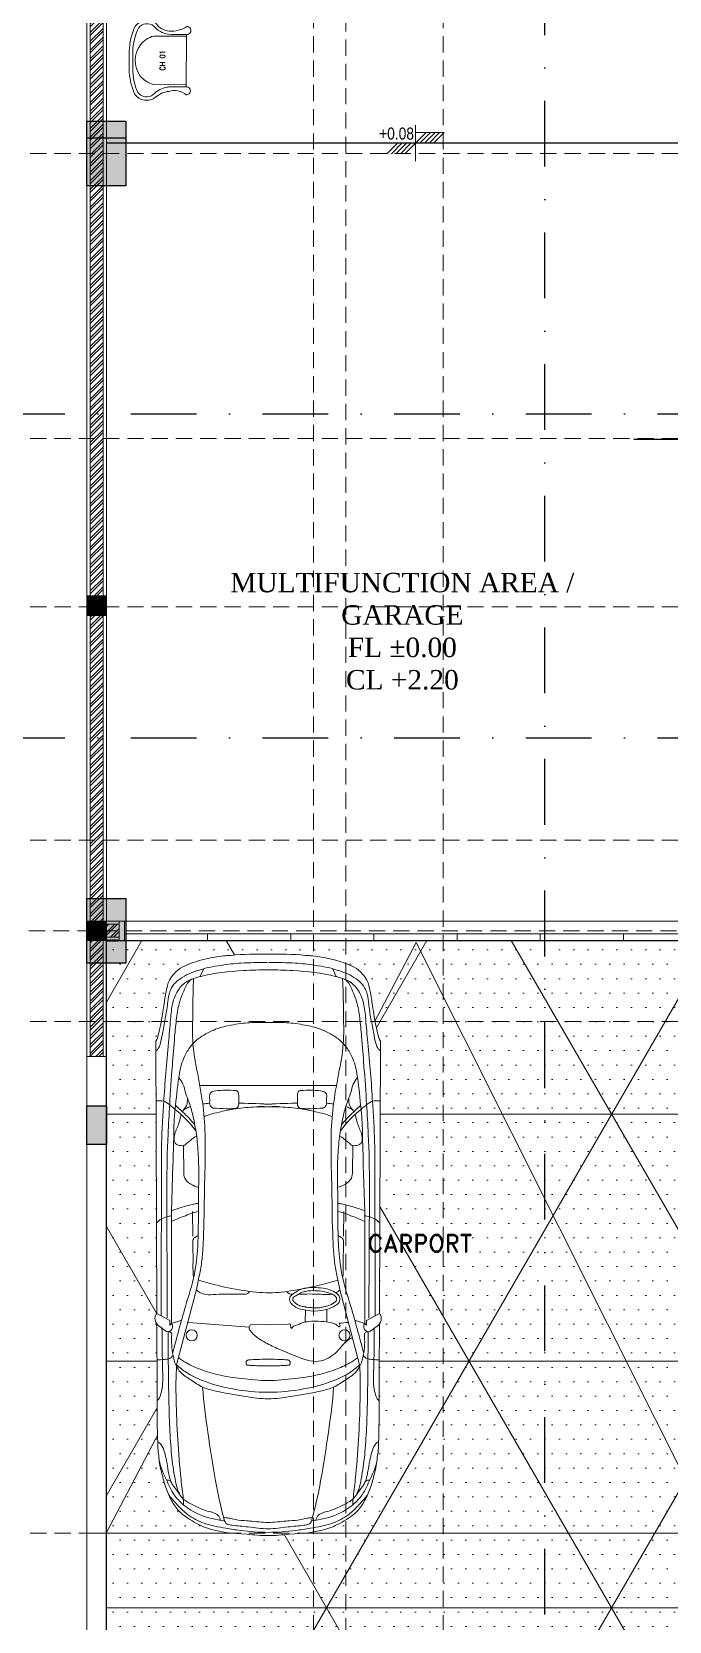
# Model space of a CAD drawing. Header units: millimetres. Extents: x -9564 to 494436, y -140371 to 4257.
# Drawn here: x -404 to 4517, y -18431 to -6162 of the extents above; entities that cross this region are included whole.
import ezdxf
from ezdxf.enums import TextEntityAlignment as Align

# ---------------------------------------------------------------- set-up
doc = ezdxf.new("R2010")
doc.units = ezdxf.units.MM
doc.header["$MEASUREMENT"] = 0
doc.set_wipeout_variables(frame=1)
for name, pattern in [('DASHDOTX2', [50.8, 25.4, -12.7, 0, -12.7]), ('DASHED2', [0.375, 0.25, -0.125]), ('HIDDEN2', [0.1875, 0.125, -0.0625]), ('SLD-Solid', [0]), ('XR-LANTAI 1$0$HIDDEN', [0.375, 0.25, -0.125])]:
    doc.linetypes.add(name, pattern=pattern)
doc.layers.get('DEFPOINTS').update_dxf_attribs({"lineweight": 18})
for name, color, linetype, lineweight in [('09-Arsiran', 8, 'Continuous', 5), ('28-Arsiran', 252, 'Continuous', 5), ('8', 8, 'Continuous', 5), ('AS', 8, 'HIDDEN2', 5), ('DIM', 1, 'Continuous', 5), ('DINDING', 1, 'Continuous', 20), ('DOOR OPENING', 4, 'SLD-Solid', 5), ('FURNITURE', 25, 'Continuous', 5), ('HATCH', 8, 'Continuous', 13), ('KOL', 5, 'Continuous', 18), ('LEGEND', 1, 'DASHED2', 50), ('TEXT 1', 210, 'Continuous', 5)]:
    doc.layers.add(name, color=color, linetype=linetype, lineweight=lineweight)
for name, color, linetype in [('1', 5, 'Continuous'), ('Garis Wipeout', 241, 'Continuous'), ('TEXT', 4, 'Continuous'), ('WALL', 90, 'Continuous'), ('XR-LANTAI GARASI$0$A-FUR', 15, 'Continuous')]:
    doc.layers.add(name, color=color, linetype=linetype)
doc.styles.add('Arial Narrow', font='ARIALN.TTF')
doc.styles.add('HAND', font='ROMAND.SHX', dxfattribs={"width": 0.8, "height": 250})
doc.styles.add('style1', font='times.ttf', dxfattribs={"height": 0.15})
doc.styles.add('style2', font='times.ttf', dxfattribs={"height": 0.18})
doc.styles.add('XR-LANTAI 1$0$ROMANS', font='romans.shx', dxfattribs={"width": 0.8})
doc.dimstyles.new('ISO-25', dxfattribs={"dimtxt": 0.18, "dimasz": 0.12, "dimexe": 0.1, "dimexo": 0.1, "dimgap": 0.0625, "dimtad": 1, "dimtoh": 1, "dimdec": 0, "dimlfac": 1000, "dimtxsty": 'style2', "dimblk": 'ARCHTICK', "dimcen": 0.15, "dimclrd": 1, "dimclre": 1, "dimclrt": 4, "dimadec": 0, "dimazin": 0, "dimtfac": 1, "dimtdec": 0, "dimtmove": 0, "dimatfit": 3, "dimldrblk": 'OBLIQUE', "dimfxl": 1, "dimarcsym": 0})

# ---------------------------------------------------------------- blocks, each defined once
blk = doc.blocks.new('KOLOM PRAKTIS')
at = {"layer": 'HATCH'}
h = blk.add_hatch(color=256, dxfattribs=at)
h.dxf.hatch_style = 1
h.paths.add_polyline_path([(-75, 75), (-75, -75), (75, -75), (75, 75)])
at = {"layer": 'KOL'}
blk.add_lwpolyline([(-75, -75), (75, -75), (75, 75), (-75, 75)], close=True, dxfattribs=at)
blk = doc.blocks.new('XR-LANTAI GARASI$0$A$C242571DA')
blk.add_wipeout([(1714, 1733), (3817, 1740), (3833, 1730), (3907, 1712), (3973, 1695), (4052, 1685), (4127, 1673), (4226, 1656), (4293, 1632), (4359, 1578), (4403, 1507), (4432, 1427), (4458, 1337), (4479, 1162), (4488, 1018), (4488, 813), (4484, 630), (4476, 538), (4455, 407), (4427, 298), (4362, 173), (4308, 124), (4225, 91), (4141, 76), (4037, 60), (3941, 43), (3883, 29), (3833, 17), (3817, 7), (1714, 14), (1701, 6), (1689, 1), (1674, -1), (1661, 1), (1649, 5), (1637, 11), (1634, 13), (723, 20), (658, 24), (613, 29), (605, 31), (523, 42), (436, 64), (363, 86), (332, 99), (282, 122), (257, 136), (214, 165), (183, 192), (146, 237), (112, 288), (80, 346), (62, 388), (43, 448), (33, 491), (24, 548), (16, 624), (11, 694), (4, 775), (0, 858), (0, 928), (6, 997), (12, 1070), (19, 1151), (24, 1196), (33, 1255), (49, 1319), (83, 1405), (119, 1469), (167, 1537), (202, 1573), (260, 1612), (323, 1644), (389, 1669), (510, 1702), (580, 1714), (631, 1720), (665, 1724), (755, 1727), (921, 1730), (1021, 1731), (1147, 1731), (1280, 1731), (1448, 1732), (1602, 1733), (1634, 1734), (1653, 1744), (1670, 1747), (1681, 1747), (1695, 1744), (1705, 1739), (1709, 1736)]).dxf.layer = 'FURNITURE'
at = {"layer": 'FURNITURE'}
for p, q in [((1660, 1632), (1714, 1733)), ((1714, 1733), (3817, 1740)), ((1638, 1619), (1625, 1632)), ((1625, 1632), (1660, 1632)), ((1638, 1619), (2503, 1619)), ((1660, 1548), (1638, 1619)), ((1682, 1652), (2695, 1655)), ((1700, 1699), (2985, 1696)), ((2503, 1619), (2862, 1608)), ((1317, 1580), (1910, 1425)), ((1644, 1489), (1610, 1020)), ((3007, 1527), (2808, 1525)), ((2312, 1454), (2501, 1457)), ((3475, 1401), (3475, 843)), ((4315, 1398), (4377, 1370)), ((1626, 1007), (1633, 720)), ((3475, 346), (3475, 904)), ((1740, 585), (1649, 587)), ((1746, 421), (1649, 421)), ((4315, 349), (4377, 376)), ((1317, 167), (1910, 322)), ((2312, 292), (2501, 290)), ((1638, 128), (1625, 115)), ((1660, 199), (1638, 128)), ((1638, 128), (2503, 128)), ((2503, 128), (2862, 139)), ((3007, 220), (2808, 222)), ((1625, 115), (1660, 115)), ((1660, 115), (1714, 14)), ((1682, 95), (2695, 91)), ((1700, 47), (2985, 51)), ((1714, 14), (3817, 7))]:
    blk.add_line(p, q, dxfattribs=at)
for centre in [(1546, 1463), (1546, 284)]:
    blk.add_ellipse(centre, major_axis=(0, 42.9), ratio=0.983266, start_param=4.712389, end_param=10.995574, dxfattribs=at)
for points, knots in [([(723, 1727), (721, 1715), (694, 1690), (643, 1672), (574, 1655), (508, 1647), (455, 1635), (429, 1627), (417, 1624)], [0, 0, 0, 0, 0.034703, 0.0959761, 0.1659336, 0.2471559, 0.2929944, 0.3295918, 0.3295918, 0.3295918, 0.3295918]), ([(605, 1716), (642, 1723), (789, 1729), (1039, 1732), (1344, 1730), (1542, 1733), (1634, 1734)], [0, 0, 0, 0, 0.114897, 0.437061, 0.754269, 1.029686, 1.029686, 1.029686, 1.029686]), ([(1044, 1729), (1049, 1718), (1081, 1704), (1139, 1688), (1238, 1686), (1395, 1691), (1522, 1692), (1601, 1693)], [0, 0, 0, 0, 0.0364992, 0.0923739, 0.1867837, 0.3273982, 0.5667068, 0.5667068, 0.5667068, 0.5667068]), ([(1357, 1732), (1357, 1713), (1360, 1679), (1364, 1630), (1383, 1614), (1391, 1607)], [0, 0, 0, 0, 1.462159, 2.651105, 3.386321, 3.386321, 3.386321, 3.386321]), ([(1714, 1733), (1708, 1738), (1683, 1753), (1629, 1741), (1606, 1691), (1562, 1652), (1594, 1610), (1628, 1608), (1638, 1619)], [0, 0, 0, 0, 0.024864, 0.0846267, 0.1362471, 0.1900683, 0.2245199, 0.2681841, 0.2681841, 0.2681841, 0.2681841]), ([(2415, 1735), (2425, 1723), (2447, 1699), (2461, 1658), (2468, 1629), (2468, 1616)], [1.808086, 1.808086, 1.808086, 1.808086, 2.918874, 4.131288, 5.10151, 5.10151, 5.10151, 5.10151]), ([(3357, 1739), (3355, 1719), (3361, 1678), (3324, 1632), (3255, 1544), (3187, 1476), (3125, 1432)], [0, 0, 0, 0, 0.0597371, 0.1139981, 0.1672498, 0.3938869, 0.3938869, 0.3938869, 0.3938869]), ([(3745, 1737), (3749, 1730), (3764, 1717), (3811, 1699), (3895, 1687), (4003, 1663), (4108, 1649), (4196, 1638), (4259, 1603), (4302, 1550), (4340, 1484), (4365, 1408), (4390, 1324), (4398, 1267), (4402, 1235)], [0, 0, 0, 0, 0.0219205, 0.0572122, 0.1522539, 0.2718866, 0.3894011, 0.4710097, 0.5346344, 0.5986698, 0.6733118, 0.758696, 0.8351341, 0.9293726, 0.9293726, 0.9293726, 0.9293726]), ([(3817, 1740), (3833, 1730), (3883, 1718), (3973, 1695), (4085, 1680), (4194, 1663), (4281, 1644), (4344, 1598), (4390, 1540), (4427, 1449), (4458, 1337), (4476, 1233), (4478, 1175), (4479, 1162)], [0, 0, 0, 0, 0.056668, 0.14946, 0.28161, 0.392935, 0.481686, 0.542967, 0.622845, 0.69797, 0.833643, 0.965665, 1.00577, 1.00577, 1.00577, 1.00577]), ([(0, 873), (0, 928), (16, 1089), (26, 1310), (121, 1476), (189, 1569), (273, 1623), (370, 1666), (483, 1695), (561, 1715), (605, 1716)], [0, 0, 0, 0, 0.16039, 0.479033, 0.632967, 0.722015, 0.817474, 0.927562, 1.03733, 1.167094, 1.167094, 1.167094, 1.167094]), ([(311, 1637), (282, 1614), (230, 1570), (149, 1486), (85, 1361), (60, 1219), (33, 1054), (25, 945), (25, 873)], [0, 0, 0, 0, 0.1095129, 0.2035347, 0.3452507, 0.5161382, 0.6275464, 0.8383798, 0.8383798, 0.8383798, 0.8383798]), ([(605, 1716), (546, 1714), (449, 1665), (321, 1611), (225, 1521), (147, 1391), (122, 1275), (114, 1209)], [0, 0, 0, 0, 0.1772572, 0.3124951, 0.4151678, 0.5597243, 0.7575412, 0.7575412, 0.7575412, 0.7575412]), ([(427, 1657), (429, 1647), (427, 1625), (400, 1617), (368, 1594), (328, 1565), (272, 1524), (237, 1452), (196, 1377), (184, 1315), (170, 1280), (157, 1254), (133, 1244), (119, 1243)], [0, 0, 0, 0, 0.0304541, 0.0502818, 0.0786089, 0.1479133, 0.1986294, 0.2831705, 0.3780326, 0.4523267, 0.4667809, 0.4902599, 0.5347198, 0.5347198, 0.5347198, 0.5347198]), ([(324, 1558), (345, 1572), (400, 1585), (516, 1607), (680, 1626), (885, 1636), (1117, 1642), (1346, 1644), (1505, 1645), (1574, 1646)], [0, 0, 0, 0, 0.076148, 0.165903, 0.355672, 0.569871, 0.782325, 1.050047, 1.257936, 1.257936, 1.257936, 1.257936]), ([(1555, 1618), (1528, 1618), (1473, 1620), (1393, 1609), (1318, 1591), (1249, 1545), (1201, 1467), (1143, 1386), (1105, 1240), (1076, 1072), (1056, 932), (1056, 873)], [0, 0, 0, 0, 0.082256, 0.165174, 0.241383, 0.30939, 0.405348, 0.511507, 0.603349, 0.843635, 1.017671, 1.017671, 1.017671, 1.017671]), ([(3536, 1563), (3520, 1551), (3484, 1526), (3408, 1511), (3323, 1473), (3208, 1445), (3073, 1422), (2867, 1405), (2626, 1413), (2397, 1411), (2201, 1417), (2001, 1438), (1732, 1526), (1528, 1579), (1408, 1611)], [0, 0, 0, 0, 0.05975, 0.126928, 0.230034, 0.336675, 0.482225, 0.641324, 0.954906, 1.203173, 1.330375, 1.542773, 1.802261, 2.175545, 2.175545, 2.175545, 2.175545]), ([(1574, 1646), (1573, 1638), (1574, 1622), (1560, 1619), (1555, 1618)], [0, 0, 0, 0, 0.02274132, 0.03717479, 0.03717479, 0.03717479, 0.03717479]), ([(2424, 1619), (2442, 1590), (2464, 1519), (2495, 1451), (2502, 1411)], [0, 0, 0, 0, 0.1000351, 0.2184418, 0.2184418, 0.2184418, 0.2184418]), ([(2508, 1618), (2521, 1588), (2537, 1527), (2560, 1458), (2563, 1421), (2564, 1411)], [0, 0, 0, 0, 2.528586, 4.711885, 5.408215, 5.408215, 5.408215, 5.408215]), ([(2695, 1655), (2830, 1655), (3041, 1651), (3351, 1631), (3527, 1623), (3627, 1612)], [0, 0, 0, 0, 0.4042759, 0.6333827, 0.9326252, 0.9326252, 0.9326252, 0.9326252]), ([(2862, 1608), (2921, 1607), (3047, 1601), (3191, 1602), (3357, 1584), (3498, 1571), (3623, 1549), (3664, 1533)], [0, 0, 0, 0, 0.1783018, 0.3787173, 0.431954, 0.6762374, 0.8077184, 0.8077184, 0.8077184, 0.8077184]), ([(2985, 1696), (3051, 1696), (3172, 1691), (3367, 1678), (3575, 1664), (3788, 1644), (3968, 1628), (4104, 1617), (4204, 1578), (4272, 1519), (4301, 1452), (4342, 1305), (4362, 1111), (4367, 937), (4367, 873)], [0, 0, 0, 0, 0.198873, 0.363323, 0.587433, 0.823543, 1.004622, 1.129816, 1.230113, 1.320655, 1.388577, 1.443334, 1.771447, 1.958652, 1.958652, 1.958652, 1.958652]), ([(3248, 1545), (3227, 1550), (3176, 1562), (3114, 1593), (3053, 1605), (3010, 1579), (3010, 1545), (3010, 1516), (3034, 1500), (3053, 1465), (3079, 1444), (3084, 1424)], [0, 0, 0, 0, 0.0655106, 0.1550445, 0.2094604, 0.2438604, 0.287164, 0.3001388, 0.3275984, 0.3616951, 0.4200969, 0.4200969, 0.4200969, 0.4200969]), ([(3627, 1612), (3702, 1609), (3826, 1597), (3991, 1583), (4112, 1562), (4212, 1523), (4290, 1488), (4301, 1448)], [0, 0, 0, 0, 0.2277977, 0.3719478, 0.4996814, 0.5863441, 0.709615, 0.709615, 0.709615, 0.709615]), ([(1317, 1580), (1228, 1586), (1036, 1585), (741, 1573), (486, 1553), (333, 1534), (283, 1528)], [0, 0, 0, 0, 0.269375, 0.574535, 0.885339, 1.036319, 1.036319, 1.036319, 1.036319]), ([(1317, 1580), (1297, 1556), (1248, 1494), (1178, 1350), (1124, 1137), (1106, 965), (1106, 873)], [0, 0, 0, 0, 0.0947759, 0.2311242, 0.4700259, 0.7400315, 0.7400315, 0.7400315, 0.7400315]), ([(1373, 1563), (1357, 1545), (1322, 1490), (1277, 1386), (1233, 1244), (1211, 1069), (1197, 942), (1197, 873)], [0, 0, 0, 0, 0.0708922, 0.1925846, 0.3348457, 0.5072814, 0.7109928, 0.7109928, 0.7109928, 0.7109928]), ([(2808, 1525), (2792, 1525), (2752, 1520), (2711, 1473), (2690, 1431), (2691, 1410)], [0, 0, 0, 0, 0.0486628, 0.1144515, 0.1777721, 0.1777721, 0.1777721, 0.1777721]), ([(3319, 1587), (3303, 1568), (3257, 1517), (3207, 1467), (3171, 1440)], [0, 0, 0, 0, 1.868162, 5.271297, 5.271297, 5.271297, 5.271297]), ([(3275, 1533), (3288, 1528), (3300, 1505), (3308, 1482), (3312, 1473)], [0, 0, 0, 0, 0.983949, 1.771691, 1.771691, 1.771691, 1.771691]), ([(3372, 1495), (3354, 1497), (3316, 1495), (3292, 1526), (3275, 1533)], [0, 0, 0, 0, 0.0535488, 0.1060573, 0.1060573, 0.1060573, 0.1060573]), ([(3664, 1533), (3687, 1526), (3735, 1502), (3817, 1445), (3884, 1343), (3925, 1240), (3937, 1177), (3940, 1158)], [0, 0, 0, 0, 0.0720749, 0.1581284, 0.2958089, 0.4262456, 0.4842292, 0.4842292, 0.4842292, 0.4842292]), ([(114, 1209), (215, 1239), (443, 1285), (788, 1339), (1030, 1371), (1146, 1379)], [0, 0, 0, 0, 0.317374, 0.69576, 1.04714, 1.04714, 1.04714, 1.04714]), ([(1898, 1426), (1889, 1421), (1871, 1397), (1856, 1345), (1868, 1234), (1864, 1132), (1863, 1038), (1877, 1022), (1885, 1016)], [0, 0, 0, 0, 0.842998, 2.122875, 3.997599, 9.174838, 10.012722, 10.751336, 10.751336, 10.751336, 10.751336]), ([(1970, 1407), (1960, 1370), (1927, 1259), (1891, 1078), (1874, 933), (1874, 864)], [0, 0, 0, 0, 0.1139079, 0.3411539, 0.543502, 0.543502, 0.543502, 0.543502]), ([(1910, 1425), (1933, 1419), (1996, 1408), (2094, 1386), (2212, 1377), (2419, 1367), (2705, 1366), (3033, 1354), (3316, 1371), (3559, 1416), (3789, 1462), (4029, 1453), (4196, 1455), (4293, 1448), (4301, 1448)], [0, 0, 0, 0, 0.073325, 0.188896, 0.303039, 0.425821, 0.811242, 1.159737, 1.41058, 1.660623, 1.899627, 2.11145, 2.377727, 2.401703, 2.401703, 2.401703, 2.401703]), ([(1997, 1450), (2040, 1455), (2127, 1452), (2220, 1454), (2287, 1457), (2306, 1434), (2313, 1420), (2316, 1414)], [0, 0, 0, 0, 3.267856, 6.568708, 7.399663, 8.099385, 8.621705, 8.621705, 8.621705, 8.621705]), ([(3232, 1368), (3241, 1356), (3253, 1316), (3272, 1241), (3298, 1128), (3311, 975), (3311, 858), (3312, 794)], [0, 0, 0, 0, 0.0451009, 0.1211996, 0.2308505, 0.385263, 0.5739042, 0.5739042, 0.5739042, 0.5739042]), ([(3295, 1175), (3295, 1207), (3300, 1250), (3298, 1304), (3326, 1329), (3364, 1321), (3399, 1329), (3422, 1316), (3431, 1298), (3439, 1234), (3440, 1174), (3435, 1112), (3419, 1102), (3396, 1099), (3363, 1101), (3331, 1097), (3299, 1108), (3297, 1140), (3295, 1161), (3295, 1175)], [0, 0, 0, 0, 0.0969044, 0.1295913, 0.1506192, 0.1985921, 0.2360698, 0.2557908, 0.2719711, 0.2929882, 0.44406, 0.4519132, 0.4720918, 0.4918599, 0.5228758, 0.5707096, 0.5892096, 0.6145759, 0.654681, 0.654681, 0.654681, 0.654681]), ([(4402, 1235), (4412, 1185), (4422, 1066), (4424, 946), (4424, 878)], [0, 0, 0, 0, 0.1502861, 0.3522699, 0.3522699, 0.3522699, 0.3522699]), ([(114, 1209), (103, 1207), (84, 1188), (76, 1122), (68, 1017), (53, 925), (53, 873)], [0, 0, 0, 0, 0.0314754, 0.0702057, 0.1915753, 0.3439346, 0.3439346, 0.3439346, 0.3439346]), ([(136, 1213), (139, 1212), (138, 1193), (133, 1168), (119, 1112), (116, 1059), (109, 975), (102, 920), (102, 873)], [0, 0, 0, 0, 0.0114788, 0.0403472, 0.0875838, 0.1755608, 0.1991501, 0.3369659, 0.3369659, 0.3369659, 0.3369659]), ([(3940, 1158), (3950, 1111), (3964, 1016), (3960, 921), (3960, 873)], [0, 0, 0, 0, 0.140379, 0.2808468, 0.2808468, 0.2808468, 0.2808468]), ([(1311, 873), (1311, 902), (1309, 951), (1315, 1002), (1314, 1039), (1332, 1045), (1346, 1044), (1357, 1029), (1359, 970), (1362, 918), (1363, 873)], [0, 0, 0, 0, 0.0857277, 0.1381048, 0.1641986, 0.1769751, 0.1890325, 0.2028129, 0.2286049, 0.3592554, 0.3592554, 0.3592554, 0.3592554]), ([(1626, 1007), (1623, 1013), (1603, 1029), (1559, 995), (1523, 952), (1480, 878), (1431, 774), (1385, 658), (1344, 551), (1343, 462), (1380, 387), (1428, 330), (1480, 295), (1510, 257), (1525, 233), (1528, 222)], [0, 0, 0, 0, 0.527288, 1.647451, 3.487558, 5.099073, 7.968657, 12.238313, 14.475187, 16.613757, 18.744202, 20.639343, 22.223389, 23.452731, 24.286529, 24.286529, 24.286529, 24.286529]), ([(3339, 1099), (3339, 1095), (3336, 1011), (3333, 926), (3330, 846)], [11.235438, 11.235438, 11.235438, 11.235438, 11.552536, 17.586883, 17.586883, 17.586883, 17.586883]), ([(0, 873), (0, 819), (16, 658), (26, 437), (121, 270), (189, 178), (273, 124), (370, 80), (483, 52), (561, 32), (605, 31)], [0, 0, 0, 0, 0.16039, 0.479033, 0.632967, 0.722015, 0.817474, 0.927562, 1.03733, 1.167094, 1.167094, 1.167094, 1.167094]), ([(311, 109), (282, 133), (230, 177), (149, 261), (85, 385), (60, 528), (33, 692), (25, 802), (25, 873)], [0, 0, 0, 0, 0.1095129, 0.2035347, 0.3452507, 0.5161382, 0.6275464, 0.8383798, 0.8383798, 0.8383798, 0.8383798]), ([(114, 538), (103, 540), (84, 559), (76, 625), (68, 729), (53, 822), (53, 873)], [0, 0, 0, 0, 0.0314754, 0.0702057, 0.1915753, 0.3439346, 0.3439346, 0.3439346, 0.3439346]), ([(136, 534), (139, 535), (138, 553), (133, 578), (119, 635), (116, 688), (109, 772), (102, 827), (102, 873)], [0, 0, 0, 0, 0.0114788, 0.0403472, 0.0875838, 0.1755608, 0.1991501, 0.3369659, 0.3369659, 0.3369659, 0.3369659]), ([(1555, 129), (1528, 129), (1473, 126), (1393, 138), (1318, 156), (1249, 201), (1201, 280), (1143, 361), (1105, 506), (1076, 674), (1056, 814), (1056, 873)], [0, 0, 0, 0, 0.082256, 0.165174, 0.241383, 0.30939, 0.405348, 0.511507, 0.603349, 0.843635, 1.017671, 1.017671, 1.017671, 1.017671]), ([(1317, 167), (1297, 191), (1248, 252), (1178, 396), (1124, 609), (1106, 782), (1106, 873)], [0, 0, 0, 0, 0.0947759, 0.2311242, 0.4700259, 0.7400315, 0.7400315, 0.7400315, 0.7400315]), ([(1373, 184), (1357, 202), (1322, 257), (1277, 361), (1233, 503), (1211, 677), (1197, 804), (1197, 873)], [0, 0, 0, 0, 0.0708922, 0.1925846, 0.3348457, 0.5072814, 0.7109928, 0.7109928, 0.7109928, 0.7109928]), ([(1311, 873), (1311, 844), (1309, 796), (1315, 745), (1314, 707), (1332, 702), (1346, 703), (1357, 718), (1359, 777), (1362, 829), (1363, 873)], [0, 0, 0, 0, 0.0857277, 0.1381048, 0.1641986, 0.1769751, 0.1890325, 0.2028129, 0.2286049, 0.3592554, 0.3592554, 0.3592554, 0.3592554]), ([(1970, 339), (1960, 377), (1927, 488), (1893, 663), (1874, 802), (1874, 864)], [0, 0, 0, 0, 0.1139079, 0.3411539, 0.5260188, 0.5260188, 0.5260188, 0.5260188]), ([(2985, 51), (3051, 51), (3172, 56), (3367, 69), (3575, 82), (3788, 103), (3968, 119), (4104, 130), (4204, 169), (4272, 227), (4301, 295), (4342, 441), (4362, 636), (4367, 810), (4367, 873)], [0, 0, 0, 0, 0.198873, 0.363323, 0.587433, 0.823543, 1.004622, 1.129816, 1.230113, 1.320655, 1.388577, 1.443334, 1.771447, 1.958652, 1.958652, 1.958652, 1.958652]), ([(3232, 379), (3241, 391), (3253, 431), (3272, 506), (3298, 619), (3311, 772), (3311, 888), (3312, 952)], [0, 0, 0, 0, 0.0451009, 0.1211996, 0.2308505, 0.385263, 0.5739042, 0.5739042, 0.5739042, 0.5739042]), ([(3339, 648), (3339, 652), (3336, 736), (3333, 820), (3330, 901)], [11.235438, 11.235438, 11.235438, 11.235438, 11.552536, 17.586883, 17.586883, 17.586883, 17.586883]), ([(3940, 589), (3950, 636), (3964, 730), (3960, 826), (3960, 873)], [0, 0, 0, 0, 0.140379, 0.2808468, 0.2808468, 0.2808468, 0.2808468]), ([(4402, 512), (4412, 561), (4422, 681), (4424, 800), (4424, 869)], [0, 0, 0, 0, 0.1502861, 0.3522699, 0.3522699, 0.3522699, 0.3522699]), ([(1639, 326), (1635, 324), (1629, 318), (1613, 315), (1612, 324), (1613, 330), (1619, 338), (1629, 346), (1638, 366), (1649, 405), (1656, 473), (1656, 543), (1645, 611), (1623, 651), (1615, 684), (1598, 691), (1604, 697), (1610, 700), (1619, 699), (1626, 701), (1638, 699), (1633, 713), (1633, 720)], [0, 0, 0, 0, 0.0138597, 0.0278304, 0.0329137, 0.0379971, 0.0465756, 0.0592704, 0.0762214, 0.1105991, 0.1789801, 0.2766959, 0.3173629, 0.3800771, 0.4110544, 0.4160421, 0.4210284, 0.4277212, 0.4387433, 0.4448131, 0.4508005, 0.4694463, 0.4694463, 0.4694463, 0.4694463]), ([(1740, 585), (1738, 572), (1750, 644), (1766, 664), (1792, 700), (1821, 710), (1853, 704), (1874, 668), (1905, 623), (1916, 557), (1915, 484), (1906, 418), (1885, 363), (1859, 329), (1831, 318), (1811, 323), (1792, 329), (1778, 350), (1753, 386), (1738, 466), (1729, 497), (1742, 598), (1740, 585)], [0, 0, 0, 0, 0.03969, 0.089634, 0.13125, 0.1542862, 0.1797268, 0.2207266, 0.2680991, 0.3447665, 0.4095645, 0.4843001, 0.541515, 0.5817687, 0.6060665, 0.6262474, 0.6436722, 0.6634686, 0.6988791, 0.7758465, 0.8696394, 0.907731, 0.907731, 0.907731, 0.907731]), ([(1765, 587), (1766, 591), (1766, 595), (1769, 606), (1770, 611), (1773, 627), (1776, 633), (1780, 642), (1782, 645), (1786, 651), (1787, 653), (1793, 660), (1797, 666), (1804, 674), (1807, 676), (1811, 679), (1813, 680), (1817, 682), (1819, 683), (1824, 683), (1828, 683), (1832, 682), (1834, 682), (1836, 680), (1838, 679), (1842, 674), (1845, 670), (1850, 662), (1853, 657), (1859, 647), (1862, 643), (1868, 633), (1871, 627), (1877, 616), (1879, 610), (1883, 597), (1884, 591), (1888, 571), (1890, 556), (1891, 527), (1891, 513), (1889, 470), (1885, 441), (1874, 404), (1871, 394), (1863, 379), (1861, 373), (1854, 364), (1851, 359), (1845, 353), (1842, 350), (1836, 346), (1833, 345), (1829, 345), (1828, 345), (1825, 345), (1823, 345), (1818, 346), (1815, 347), (1811, 349), (1809, 349), (1808, 350), (1808, 350), (1807, 351), (1807, 352), (1805, 354), (1803, 356), (1800, 361), (1798, 364), (1795, 368), (1793, 370), (1789, 377), (1787, 381), (1782, 389), (1780, 394), (1777, 403), (1775, 408), (1771, 423), (1768, 434), (1765, 450), (1764, 456), (1761, 467), (1760, 471), (1758, 484), (1757, 493), (1758, 511), (1758, 516), (1759, 528), (1759, 534), (1761, 554), (1763, 571), (1764, 581), (1765, 583), (1765, 585), (1765, 585), (1765, 586), (1765, 587), (1765, 587)], [0.497033, 0.497033, 0.497033, 0.497033, 0.723444, 0.723444, 0.974636, 0.974636, 1.50964, 1.50964, 2.044645, 2.044645, 2.271061, 2.271061, 2.862376, 2.862376, 3.217654, 3.217654, 3.537253, 3.537253, 3.856852, 3.856852, 4.368613, 4.368613, 4.584627, 4.584627, 4.99269, 4.99269, 5.400753, 5.400753, 5.808816, 5.808816, 6.216879, 6.216879, 6.778716, 6.778716, 7.350371, 7.350371, 7.922025, 7.922025, 9.065335, 9.065335, 10.208644, 10.208644, 12.495263, 12.495263, 13.409896, 13.409896, 13.929088, 13.929088, 14.44828, 14.44828, 14.909885, 14.909885, 15.371489, 15.371489, 15.62524, 15.62524, 15.87899, 15.87899, 16.120875, 16.120875, 16.36276, 16.36276, 16.51635, 16.51635, 16.669941, 16.669941, 16.921521, 16.921521, 17.136676, 17.136676, 17.351831, 17.351831, 17.782142, 17.782142, 18.204974, 18.204974, 18.627807, 18.627807, 19.473473, 19.473473, 19.978923, 19.978923, 20.484372, 20.484372, 21.475119, 21.475119, 21.859144, 21.859144, 22.162884, 22.162884, 22.770362, 22.770362, 22.900493, 22.900493, 22.951221, 22.951221, 22.964298, 22.964298, 22.964298, 22.964298]), ([(1864, 379), (1863, 384), (1858, 414), (1867, 502), (1865, 581), (1864, 639)], [1.749253, 1.749253, 1.749253, 1.749253, 2.122875, 3.997599, 8.307432, 8.307432, 8.307432, 8.307432]), ([(1863, 686), (1864, 694), (1865, 711), (1877, 724), (1885, 731)], [9.436432, 9.436432, 9.436432, 9.436432, 10.012722, 10.751336, 10.751336, 10.751336, 10.751336]), ([(3295, 572), (3295, 539), (3300, 497), (3298, 443), (3326, 418), (3364, 426), (3399, 417), (3422, 431), (3431, 449), (3439, 513), (3440, 572), (3435, 635), (3419, 645), (3396, 648), (3363, 646), (3331, 650), (3299, 639), (3297, 606), (3295, 586), (3295, 572)], [0, 0, 0, 0, 0.0969044, 0.1295913, 0.1506192, 0.1985921, 0.2360698, 0.2557908, 0.2719711, 0.2929882, 0.44406, 0.4519132, 0.4720918, 0.4918599, 0.5228758, 0.5707096, 0.5892096, 0.6145759, 0.654681, 0.654681, 0.654681, 0.654681]), ([(605, 31), (546, 32), (449, 82), (321, 136), (225, 226), (147, 356), (122, 472), (114, 538)], [0, 0, 0, 0, 0.1772572, 0.3124951, 0.4151678, 0.5597243, 0.7575412, 0.7575412, 0.7575412, 0.7575412]), ([(114, 538), (215, 508), (443, 462), (788, 408), (1030, 376), (1146, 368)], [0, 0, 0, 0, 0.317374, 0.69576, 1.04714, 1.04714, 1.04714, 1.04714]), ([(427, 90), (429, 100), (427, 122), (400, 130), (368, 153), (328, 182), (272, 223), (237, 295), (196, 370), (184, 432), (170, 467), (157, 493), (133, 502), (119, 504)], [0, 0, 0, 0, 0.0304541, 0.0502818, 0.0786089, 0.1479133, 0.1986294, 0.2831705, 0.3780326, 0.4523267, 0.4667809, 0.4902599, 0.5347198, 0.5347198, 0.5347198, 0.5347198]), ([(3664, 214), (3687, 221), (3735, 244), (3817, 302), (3884, 404), (3925, 507), (3937, 570), (3940, 589)], [0, 0, 0, 0, 0.0720749, 0.1581284, 0.2958089, 0.4262456, 0.4842292, 0.4842292, 0.4842292, 0.4842292]), ([(3745, 10), (3749, 17), (3764, 30), (3811, 48), (3895, 60), (4003, 84), (4108, 98), (4196, 108), (4259, 144), (4302, 197), (4340, 263), (4365, 339), (4390, 422), (4398, 480), (4402, 512)], [0, 0, 0, 0, 0.0219205, 0.0572122, 0.1522539, 0.2718866, 0.3894011, 0.4710097, 0.5346344, 0.5986698, 0.6733118, 0.758696, 0.8351341, 0.9293726, 0.9293726, 0.9293726, 0.9293726]), ([(3817, 7), (3833, 17), (3883, 29), (3973, 52), (4085, 66), (4194, 84), (4281, 102), (4344, 149), (4390, 206), (4427, 298), (4458, 410), (4476, 513), (4478, 572), (4479, 585)], [0, 0, 0, 0, 0.056668, 0.14946, 0.28161, 0.392935, 0.481686, 0.542967, 0.622845, 0.69797, 0.833643, 0.965665, 1.00577, 1.00577, 1.00577, 1.00577]), ([(1910, 322), (1933, 328), (1996, 339), (2094, 361), (2212, 370), (2419, 380), (2705, 380), (3033, 393), (3316, 376), (3559, 331), (3789, 285), (4029, 294), (4196, 292), (4293, 299), (4301, 299)], [0, 0, 0, 0, 0.073325, 0.188896, 0.303039, 0.425821, 0.811242, 1.159737, 1.41058, 1.660623, 1.899627, 2.11145, 2.377727, 2.401703, 2.401703, 2.401703, 2.401703]), ([(3536, 184), (3520, 196), (3484, 221), (3408, 236), (3323, 274), (3208, 302), (3073, 325), (2867, 342), (2626, 334), (2397, 336), (2201, 330), (2001, 309), (1732, 221), (1528, 168), (1408, 136)], [0, 0, 0, 0, 0.05975, 0.126928, 0.230034, 0.336675, 0.482225, 0.641324, 0.954906, 1.203173, 1.330375, 1.542773, 1.802261, 2.175545, 2.175545, 2.175545, 2.175545]), ([(1898, 321), (1889, 326), (1881, 337), (1875, 348), (1874, 350)], [0, 0, 0, 0, 0.8429982, 0.9626806, 0.9626806, 0.9626806, 0.9626806]), ([(1997, 296), (2040, 292), (2127, 295), (2220, 292), (2287, 290), (2306, 312), (2313, 327), (2316, 333)], [0, 0, 0, 0, 3.267856, 6.568708, 7.399663, 8.099385, 8.621705, 8.621705, 8.621705, 8.621705]), ([(2424, 128), (2442, 157), (2464, 228), (2495, 296), (2502, 335)], [0, 0, 0, 0, 0.1000351, 0.2184418, 0.2184418, 0.2184418, 0.2184418]), ([(2508, 128), (2521, 159), (2537, 220), (2560, 288), (2563, 326), (2564, 335)], [0, 0, 0, 0, 2.528586, 4.711885, 5.408215, 5.408215, 5.408215, 5.408215]), ([(2808, 222), (2792, 222), (2752, 227), (2711, 274), (2690, 316), (2691, 337)], [0, 0, 0, 0, 0.0486628, 0.1144515, 0.1777721, 0.1777721, 0.1777721, 0.1777721]), ([(3248, 202), (3227, 196), (3176, 185), (3114, 154), (3053, 141), (3010, 168), (3010, 201), (3010, 231), (3034, 247), (3053, 282), (3079, 303), (3084, 322)], [0, 0, 0, 0, 0.0655106, 0.1550445, 0.2094604, 0.2438604, 0.287164, 0.3001388, 0.3275984, 0.3616951, 0.4200969, 0.4200969, 0.4200969, 0.4200969]), ([(3357, 7), (3355, 28), (3361, 69), (3324, 115), (3255, 203), (3187, 271), (3125, 315)], [0, 0, 0, 0, 0.0597371, 0.1139981, 0.1672498, 0.3938869, 0.3938869, 0.3938869, 0.3938869]), ([(3319, 160), (3303, 179), (3257, 230), (3207, 280), (3171, 307)], [0, 0, 0, 0, 1.868162, 5.271297, 5.271297, 5.271297, 5.271297]), ([(3275, 214), (3288, 218), (3300, 242), (3308, 264), (3312, 274)], [0, 0, 0, 0, 0.983949, 1.771691, 1.771691, 1.771691, 1.771691]), ([(3372, 251), (3354, 250), (3316, 252), (3292, 221), (3275, 214)], [0, 0, 0, 0, 0.0535488, 0.1060573, 0.1060573, 0.1060573, 0.1060573]), ([(3627, 135), (3702, 138), (3826, 150), (3991, 164), (4112, 184), (4212, 224), (4290, 259), (4301, 299)], [0, 0, 0, 0, 0.2277977, 0.3719478, 0.4996814, 0.5863441, 0.709615, 0.709615, 0.709615, 0.709615]), ([(1317, 167), (1228, 161), (1036, 162), (741, 174), (486, 193), (333, 212), (283, 218)], [0, 0, 0, 0, 0.269375, 0.574535, 0.885339, 1.036319, 1.036319, 1.036319, 1.036319]), ([(324, 189), (345, 175), (400, 162), (516, 140), (680, 121), (885, 111), (1117, 105), (1346, 103), (1505, 102), (1574, 101)], [0, 0, 0, 0, 0.076148, 0.165903, 0.355672, 0.569871, 0.782325, 1.050047, 1.257936, 1.257936, 1.257936, 1.257936]), ([(1357, 15), (1357, 34), (1360, 68), (1364, 116), (1383, 133), (1391, 140)], [0, 0, 0, 0, 1.462159, 2.651105, 3.386321, 3.386321, 3.386321, 3.386321]), ([(1574, 101), (1573, 109), (1574, 125), (1560, 128), (1555, 129)], [0, 0, 0, 0, 0.02274132, 0.03717479, 0.03717479, 0.03717479, 0.03717479]), ([(1714, 14), (1708, 9), (1683, -6), (1629, 6), (1606, 55), (1562, 94), (1594, 137), (1628, 138), (1638, 128)], [0, 0, 0, 0, 0.024864, 0.0846267, 0.1362471, 0.1900683, 0.2245199, 0.2681841, 0.2681841, 0.2681841, 0.2681841]), ([(2415, 12), (2425, 24), (2447, 48), (2461, 89), (2468, 118), (2468, 131)], [1.808086, 1.808086, 1.808086, 1.808086, 2.918874, 4.131288, 5.10151, 5.10151, 5.10151, 5.10151]), ([(2695, 91), (2830, 92), (3041, 95), (3351, 116), (3527, 124), (3627, 135)], [0, 0, 0, 0, 0.4042759, 0.6333827, 0.9326252, 0.9326252, 0.9326252, 0.9326252]), ([(2862, 139), (2921, 139), (3047, 146), (3191, 145), (3357, 163), (3498, 176), (3623, 197), (3664, 214)], [0, 0, 0, 0, 0.1783018, 0.3787173, 0.431954, 0.6762374, 0.8077184, 0.8077184, 0.8077184, 0.8077184]), ([(723, 20), (721, 32), (694, 57), (643, 75), (574, 91), (508, 100), (455, 112), (429, 119), (417, 123)], [0, 0, 0, 0, 0.034703, 0.0959761, 0.1659336, 0.2471559, 0.2929944, 0.3295918, 0.3295918, 0.3295918, 0.3295918]), ([(605, 31), (642, 23), (789, 18), (1039, 15), (1344, 17), (1542, 14), (1634, 13)], [0, 0, 0, 0, 0.114897, 0.437061, 0.754269, 1.029686, 1.029686, 1.029686, 1.029686]), ([(1044, 18), (1049, 29), (1081, 43), (1139, 59), (1238, 61), (1395, 55), (1522, 54), (1601, 54)], [0, 0, 0, 0, 0.0364992, 0.0923739, 0.1867837, 0.3273982, 0.5667068, 0.5667068, 0.5667068, 0.5667068])]:
    blk.add_open_spline(points, degree=3, knots=knots, dxfattribs=at)
for points in [[(283, 1528), (268, 1525), (251, 1528), (235, 1528)], [(3332, 1378), (3334, 1360), (3336, 1342), (3337, 1325)], [(4479, 1162), (4491, 1066), (4488, 969), (4488, 873)], [(4479, 585), (4491, 681), (4488, 777), (4488, 873)], [(3332, 369), (3334, 386), (3336, 404), (3337, 422)], [(1646, 253), (1648, 277), (1640, 302), (1639, 326)], [(283, 218), (268, 222), (251, 219), (235, 218)]]:
    blk.add_open_spline(points, degree=3, dxfattribs=at)
blk = doc.blocks.new('XR-LANTAI 1$0$A$C006A1356')
blk.add_lwpolyline([(139, 49, -1.063474), (57, 48, 0.263984), (92, 228, 0.16326), (31, 364, -0.428242), (64, 578, -0.10714), (324, 635), (504, 634, -0.10714), (763, 572, -0.428242), (792, 358, 0.237282), (713, 223, 0.177013), (760, 42, -1.063474), (678, 45)], format="xyb", close=True)
for points in [[(139, 49), (140, 204, 0.019515), (135, 244, 0.167194), (59, 387, -0.416735), (82, 547, -0.105594), (324, 599), (503, 598, -0.105594), (744, 541, -0.416735), (765, 381, 0.203317), (681, 231), (679, 199), (678, 45)], [(159, 49), (162, 386, -0.149782), (250, 521, -0.334384), (572, 518, -0.165503), (662, 381), (659, 45)]]:
    blk.add_lwpolyline(points, format="xyb")
blk = doc.blocks.new('A$C7265e89b')
at = {"layer": 'FURNITURE', "color": 251, "linetype": 'XR-LANTAI 1$0$HIDDEN'}
blk.add_line((12.5, 109.9), (52.5, 229.9), dxfattribs=at)
at = {"layer": 'FURNITURE'}
blk.add_lwpolyline([(52.5, 229.9), (12.5, 229.9), (12.5, 109.9), (52.5, 109.9)], close=True, dxfattribs=at)
at = {"layer": 'FURNITURE', "xscale": 0.1, "yscale": 0.1, "zscale": 0.1, "rotation": 90}
for p in [(63.5, 260.3), (63.5, 0)]:
    blk.add_blockref('XR-LANTAI 1$0$A$C006A1356', p, dxfattribs=at)
at = {"layer": 'FURNITURE', "char_height": 5.5, "attachment_point": 1, "rotation": 90, "style": 'XR-LANTAI 1$0$ROMANS'}
for insert in [(31.5, 292.7), (31.5, 30.6)]:
    blk.add_mtext_dynamic_manual_height_columns('CH 01', width=27.015, gutter_width=0.1, heights=[0], dxfattribs=dict(at, insert=insert))
blk = doc.blocks.new('_ArchTick')
at = {"color": 0, "linetype": 'ByBlock', "const_width": 0.15}
blk.add_lwpolyline([(-0.5, -0.5), (0.5, 0.5)], dxfattribs=at)
blk = doc.blocks.new('*D675')
at = {"layer": 'DEFPOINTS', "color": 0, "transparency": 16777216}
for p in [(202.424, 151.072), (201.824, 148.972), (204.739, 148.972)]:
    blk.add_point(p, dxfattribs=at)
at = {"layer": 'DIM', "color": 1, "lineweight": -2, "transparency": 16777216}
for p, q in [((202.324, 151.072), (201.724, 151.072)), ((201.824, 151.072), (201.824, 148.972)), ((204.639, 148.972), (201.724, 148.972))]:
    blk.add_line(p, q, dxfattribs=at)
at = {"layer": 'DIM', "color": 1, "lineweight": -2, "transparency": 16777216, "xscale": 0.12, "yscale": 0.12, "zscale": 0.12}
for p, rotation in [((201.824, 151.072), 90), ((201.824, 148.972), 270)]:
    blk.add_blockref('_ArchTick', p, dxfattribs=dict(at, rotation=rotation))
at = {"layer": 'DIM', "color": 4, "transparency": 16777216, "insert": (201.67, 150.022), "char_height": 0.18, "attachment_point": 5, "rotation": 90, "style": 'style2'}
blk.add_mtext('2100', dxfattribs=at)
blk = doc.blocks.new('_Oblique')
at = {"color": 0, "linetype": 'ByBlock', "lineweight": -2}
blk.add_line((-0.5, -0.5), (0.5, 0.5), dxfattribs=at)
blk = doc.blocks.new('pot')
at = {"layer": '1', "linetype": 'DASHDOTX2', "ltscale": 0.02}
for points in [[(207.73, 147.396), (207.353, 147.396), (207.353, 171.641), (207.73, 171.641)], [(200.093, 160.089), (200.093, 159.712), (225.016, 159.712), (225.016, 160.089)], [(200.093, 157.589), (200.093, 157.212), (225.016, 157.212), (225.016, 157.589)]]:
    blk.add_lwpolyline(points, dxfattribs=at)
blk = doc.blocks.new('kolom1')
at = {"true_color": 0x636466}
h = blk.add_hatch(dxfattribs=at)
h.set_pattern_fill('ANGLE', color=251)
h.set_pattern_definition([(0, (0, 0), (0, 6.985), [5.08, -1.905]), (90, (0, 0), (-6.985, 4e-16), [5.08, -1.905])])
h.paths.add_polyline_path([(201.312, -20.514), (201.612, -20.514), (201.612, -20.014), (201.312, -20.014)])
h = blk.add_hatch(color=251, dxfattribs=at)
h.dxf.hatch_style = 1
h.paths.add_polyline_path([(201.612, -20.014), (201.312, -20.014), (201.312, -20.514), (201.612, -20.514)])
blk.add_lwpolyline([(201.612, -20.014), (201.612, -20.514), (201.312, -20.514), (201.312, -20.014)], close=True)
blk = doc.blocks.new('KL1')
at = {"true_color": 0x636466}
h = blk.add_hatch(color=251, dxfattribs=at)
h.dxf.hatch_style = 1
h.paths.add_polyline_path([(181.974, 154.171), (181.824, 154.171), (181.824, 154.072), (181.974, 154.072)])
h.paths.add_polyline_path([(181.974, 154.372), (181.824, 154.372), (181.824, 154.171), (181.974, 154.171)])
for p, q in [((181.824, 154.372), (181.974, 154.372)), ((181.974, 154.372), (181.974, 154.072)), ((181.974, 154.072), (181.824, 154.072))]:
    blk.add_line(p, q)
blk.add_lwpolyline([(181.824, 154.372), (181.974, 154.372), (181.974, 154.072), (181.824, 154.072)], close=True)
for p in [(-19.488, 181.986), (-19.488, 175.986)]:
    blk.add_blockref('kolom1', p)
blk = doc.blocks.new('as1')
at = {"layer": 'AS'}
for p, q in [((139.888, 146.696), (139.888, 169.189)), ((141.638, 146.696), (141.638, 169.189)), ((141.888, 146.858), (141.888, 169.189)), ((142.638, 146.696), (142.638, 169.189)), ((137.013, 161.478), (158.579, 161.478)), ((137.013, 159.278), (158.579, 159.278)), ((137.013, 157.978), (158.579, 157.978)), ((137.013, 156.178), (158.579, 156.178)), ((136.44, 155.478), (158.579, 155.478)), ((137.013, 154.778), (158.579, 154.778)), ((137.013, 150.828), (158.579, 150.828))]:
    blk.add_line(p, q, dxfattribs=at)
blk = doc.blocks.new('eshes')
at = {"layer": 'DIM'}
dim = blk.add_linear_dim(base=(201.8237, 148.9724), p1=(202.4237, 151.0724), p2=(204.7387, 148.9724), angle=90, dimstyle='ISO-25', dxfattribs=at)
dim.commit()
dim.dimension.update_dxf_attribs({"geometry": '*D675', "text_midpoint": (201.6697, 150.0224)})

msp = doc.modelspace()

# ---------------------------------------------------------------- hatches: boundary and pattern name
at = {"layer": '09-Arsiran'}
h = msp.add_hatch(dxfattribs=at)
h.set_pattern_fill('DOTS', color=256, scale=69.999987)
h.set_pattern_definition([(0, (-203801.84, -168824.07), (55.56249, 111.12498), [0, -111.12498])])
h.paths.add_polyline_path([(171.8399, -13176.7048), (4911.8407, -13176.7048), (4911.8407, -19851.7035), (171.8399, -19851.7035)])
h = msp.add_hatch(dxfattribs=at)
h.set_pattern_fill('NET3', color=256, scale=599.999887)
h.set_pattern_definition([(0, (-203801.8, -168824), (0, 1905), []), (60, (-203801.8, -168824), (-1649.778, 952.5), []), (120, (-203801.8, -168824), (-1649.778, -952.5), [])])
h.paths.add_polyline_path([(171.8399, -13176.7048), (4911.8407, -13176.7048), (4911.8407, -19851.7035), (171.8399, -19851.7035)])
at = {"layer": '28-Arsiran'}
h = msp.add_hatch(dxfattribs=at)
h.set_pattern_fill('ANSI32', color=256, scale=4.999999)
h.set_pattern_definition([(45, (-267710.527, -162929.193), (-33.675954, 33.675954), []), (45, (-267688.076, -162929.193), (-33.675954, 33.675954), [])])
h.paths.add_polyline_path([(146.8398, -1461.7069), (46.8399, -1461.7069), (46.8399, -14071.7046), (146.8398, -14071.7046)])
h = msp.add_hatch(dxfattribs=at)
h.set_pattern_fill('ANSI32', color=256, scale=4.999999)
h.set_pattern_definition([(45, (-272812.713, -162914.193), (-33.675954, 33.675954), []), (45, (-272790.263, -162914.193), (-33.675954, 33.675954), [])])
h.paths.add_polyline_path([(271.8398, -13151.7048), (271.8398, -13051.7048), (21.8399, -13051.7048), (21.8399, -13151.7048)])

# ---------------------------------------------------------------- linework, layer by layer
for p, q in [((4944.3406, -7021.706), (171.8398, -7021.706)), ((4244.3407, -9306.7066), (4944.3405, -9306.7055))]:
    msp.add_line(p, q)
at = {"color": 244, "lineweight": -2, "true_color": 0x991b1e}
msp.add_line((2558.0902, -7021.706), (2478.0902, -7021.706), dxfattribs=at)
msp.add_lwpolyline([(171.8399, -13176.7048), (4911.8407, -13176.7048), (4911.8407, -19851.7035), (171.8399, -19851.7035)], close=True)
at = {"layer": '8'}
for p, q in [((46.8399, -1461.7069), (46.8399, -14071.7046)), ((146.8398, -1461.7069), (146.8398, -14071.7046)), ((21.8399, -13051.7048), (271.8398, -13051.7048)), ((21.8399, -13151.7048), (271.8398, -13151.7048))]:
    msp.add_line(p, q, dxfattribs=at)
at = {"layer": '8', "transparency": 33554687}
for p, q in [((169.3415, -17751.7039), (2564.3413, -13191.7048)), ((2564.3413, -13191.7048), (4849.3408, -17751.7039)), ((21.8399, -14071.7046), (21.8399, -17751.7039)), ((171.8398, -14071.7046), (171.8398, -17751.7039)), ((19.3415, -17751.7039), (9691.8398, -17751.7039)), ((21.8399, -17751.7039), (21.8399, -19851.7035))]:
    msp.add_line(p, q, dxfattribs=at)
at = {"layer": 'DINDING'}
for points in [[(171.8398, -1461.7069), (171.8398, -14071.7046), (21.8399, -14071.7046), (21.8399, -1461.7069)], [(21.8399, -13176.7048), (271.8398, -13176.7048), (271.8398, -13026.7048), (21.8399, -13026.7048)]]:
    msp.add_lwpolyline(points, close=True, dxfattribs=at)
at = {"layer": 'DOOR OPENING', "linetype": 'Continuous', "transparency": 33554687}
for p, q in [((271.8398, -13176.7048), (271.8398, -13026.7048)), ((271.8398, -13026.7048), (4844.3406, -13026.7048)), ((271.8398, -13026.7048), (311.8398, -13026.7048)), ((311.8398, -13176.7048), (311.8398, -13026.7048)), ((4856.8404, -13176.7048), (269.3415, -13176.7048)), ((271.8398, -13176.7048), (311.8398, -13176.7048))]:
    msp.add_line(p, q, dxfattribs=at)
for points in [[(4844.3406, -13176.7048), (271.8398, -13176.7048), (271.8398, -13026.7048), (4844.3406, -13026.7048)], [(311.8398, -13176.7048), (953.6257, -13176.7048), (953.6257, -13125.829), (311.8398, -13125.829)], [(953.6257, -13176.7048), (1595.4115, -13176.7048), (1595.4115, -13125.829), (953.6257, -13125.829)], [(1595.4115, -13176.7048), (2237.1973, -13176.7048), (2237.1973, -13125.829), (1595.4115, -13125.829)], [(2237.1973, -13176.7048), (2878.9831, -13176.7048), (2878.9831, -13125.829), (2237.1973, -13125.829)], [(2878.9831, -13176.7048), (3520.7689, -13176.7048), (3520.7689, -13125.829), (2878.9831, -13125.829)], [(3520.7689, -13176.7048), (4162.5548, -13176.7048), (4162.5548, -13125.829), (3520.7689, -13125.829)], [(4162.5548, -13176.7048), (4804.3406, -13176.7048), (4804.3406, -13125.829), (4162.5548, -13125.829)]]:
    msp.add_lwpolyline(points, close=True, dxfattribs=at)
at = {"layer": 'LEGEND'}
msp.add_line((171.8399, -13176.7048), (271.8398, -13176.7048), dxfattribs=at)
at = {"layer": 'TEXT 1', "color": 210, "transparency": 33554687}
for p, q in [((2558.0902, -6881.7061), (2558.0902, -7161.706)), ((2558.0902, -7021.706), (2640.1003, -6939.696)), ((2640.1003, -6939.696), (2558.0902, -6939.696)), ((2592.8841, -7021.706), (2674.8942, -6939.696)), ((2627.6781, -7021.706), (2709.6882, -6939.696)), ((2640.1003, -6939.696), (2779.276, -6939.696)), ((2662.472, -7021.706), (2744.4821, -6939.696)), ((2697.2659, -7021.706), (2779.276, -6939.696)), ((2336.9044, -7103.7161), (2418.9145, -7021.706)), ((2371.6983, -7103.7161), (2453.7084, -7021.706)), ((2406.4923, -7103.7161), (2488.5023, -7021.706)), ((2441.2862, -7103.7161), (2523.2963, -7021.706)), ((2476.0801, -7103.7161), (2558.0902, -7021.706))]:
    msp.add_line(p, q, dxfattribs=at)

# ---------------------------------------------------------------- block references
at = {"layer": 'Garis Wipeout', "ltscale": 50, "xscale": 7.499998589312268, "yscale": 7.499998589312268, "zscale": 7.499998589312268}
msp.add_blockref('A$C7265e89b', (348.3928, -6690.7799), dxfattribs=at)
at = {"layer": 'WALL', "transparency": 33554687}
for p in [(96.8398, -10591.7053), (96.8398, -13101.7048)]:
    msp.add_blockref('KOLOM PRAKTIS', p, dxfattribs=at)

# ---------------------------------------------------------------- texts
at = {"layer": 'TEXT', "insert": (2456.7156, -10790.1714), "char_height": 149.999972, "width": 3201.420249, "attachment_point": 5, "style": 'style1'}
msp.add_mtext('\\A1;MULTIFUNCTION AREA / GARAGE\\PFL %%P0.00\\PCL +2.20', dxfattribs=at)
at = {"layer": 'TEXT 1', "transparency": 33554687, "style": 'Arial Narrow'}
msp.add_text('+0.08', height=92.78382, dxfattribs=at).set_placement((2277.6176, -6993.762))

# ---------------------------------------------------------------- next in the draw order: block references
at = {"layer": 'XR-LANTAI GARASI$0$A-FUR', "rotation": 90}
msp.add_blockref('XR-LANTAI GARASI$0$A$C242571DA', (2294.1578, -17770.5158), dxfattribs=at)

# ---------------------------------------------------------------- next in the draw order: block references
at = {"xscale": 999.9998119083025, "yscale": 999.9998119083025, "zscale": 999.9998119083025}
for name, p in [('pot', (-203796.8411, -168824.0698)), ('eshes', (-203801.8411, -168824.0698)), ('as1', (-139866.4142, -168579.6489)), ('KL1', (-181801.8452, -168824.0698))]:
    msp.add_blockref(name, p, dxfattribs=at)

# ---------------------------------------------------------------- next in the draw order: texts
at = {"color": 4, "style": 'HAND'}
msp.add_attdef('CARPORT', text='%%UDENAH LANTAI DASAR', height=134.999975, rotation=0.00000365, dxfattribs=at).set_placement((2593.0209, -15514.5537), align=Align.MIDDLE)

doc.saveas('drawing.dxf')
